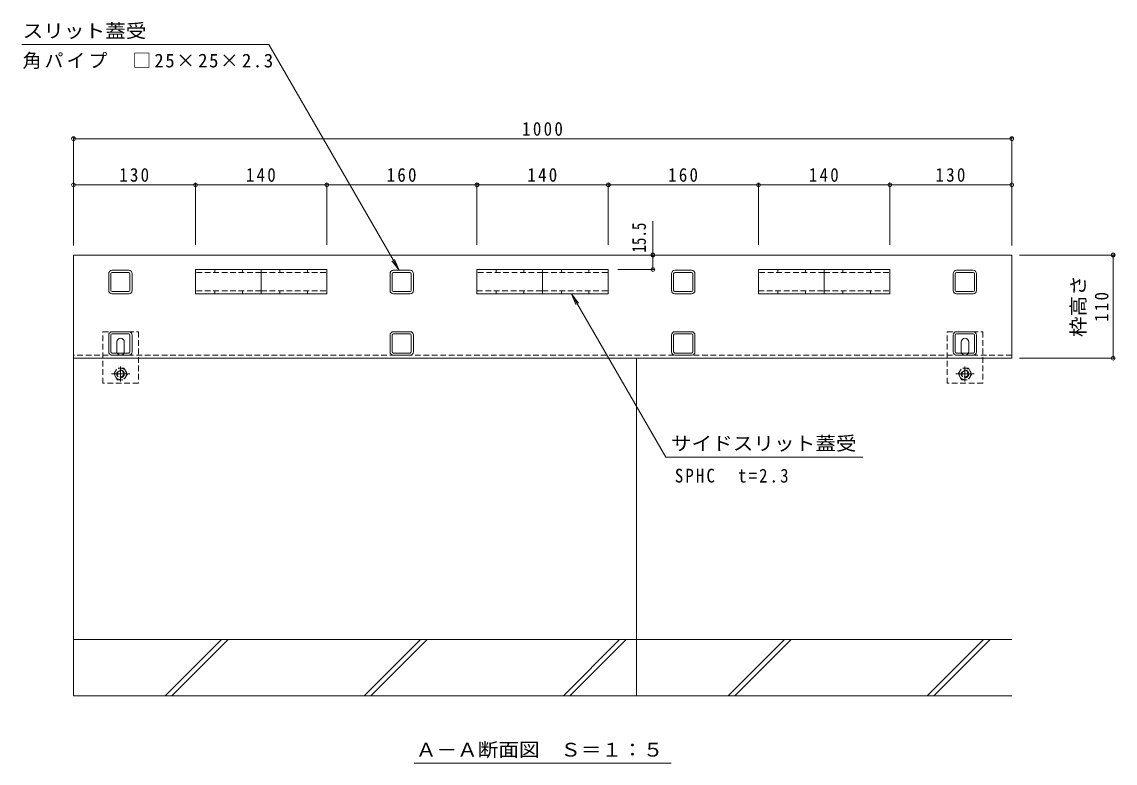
# Model space of a CAD drawing. Units: millimetres at full size, sheet at 1:5. Extents: x -1311 to 1966, y -1318 to 1367.
# Drawn here: x -1304 to -139, y -1057 to -266 of the extents above; entities that cross this region are included whole.
import ezdxf
from ezdxf.enums import TextEntityAlignment as Align

# ---------------------------------------------------------------- set-up
doc = ezdxf.new("R2010")
doc.units = ezdxf.units.MM
doc.header["$LTSCALE"] = 5
doc.header["$PDMODE"] = 32
doc.header["$PDSIZE"] = 4
doc.linetypes.add('CHAIN1', pattern=[8, 5, -1, 1, -1])
doc.linetypes.add('DASHED1', pattern=[1.8, 1.2, -0.6])
for name, color, linetype, lineweight in [('4-0_通り芯', 7, 'Continuous', 9), ('4-3_寸法', 7, 'DASHED1', 9), ('4-4_文字', 7, 'Continuous', 9), ('4-5_建具', 7, 'Continuous', 9), ('4-F_断熱材', 6, 'Continuous', 5)]:
    doc.layers.add(name, color=color, linetype=linetype, lineweight=lineweight)
doc.styles.add('ＭＳ ゴシック', font='')
doc.styles.get('ＭＳ ゴシック').set_extended_font_data('MS Gothic')

msp = doc.modelspace()

# ---------------------------------------------------------------- linework, layer by layer
at = {"layer": '4-0_通り芯'}
for p, q in [((-1249.254, -624.718), (-1249.254, -514.718)), ((-249.254, -514.718), (-1249.254, -514.718)), ((-249.254, -624.718), (-249.254, -514.718)), ((-1211.754, -552.418), (-1211.754, -534.618)), ((-1209.454, -552.418), (-1209.454, -534.618)), ((-1208.154, -531.018), (-1190.354, -531.018)), ((-1208.154, -533.318), (-1190.354, -533.318)), ((-1189.054, -552.418), (-1189.054, -534.618)), ((-1186.754, -534.618), (-1186.754, -552.418)), ((-911.914, -552.418), (-911.914, -534.618)), ((-909.614, -552.418), (-909.614, -534.618)), ((-908.314, -531.018), (-890.514, -531.018)), ((-908.314, -533.318), (-890.514, -533.318)), ((-889.214, -552.418), (-889.214, -534.618)), ((-886.914, -534.618), (-886.914, -552.418)), ((-611.914, -552.418), (-611.914, -534.618)), ((-609.614, -552.418), (-609.614, -534.618)), ((-608.314, -531.018), (-590.514, -531.018)), ((-608.314, -533.318), (-590.514, -533.318)), ((-589.214, -552.418), (-589.214, -534.618)), ((-586.914, -534.618), (-586.914, -552.418)), ((-311.754, -552.418), (-311.754, -534.618)), ((-309.454, -552.418), (-309.454, -534.618)), ((-308.154, -531.018), (-290.354, -531.018)), ((-308.154, -533.318), (-290.354, -533.318)), ((-289.054, -552.418), (-289.054, -534.618)), ((-286.754, -534.618), (-286.754, -552.418)), ((-1208.154, -553.718), (-1190.354, -553.718)), ((-1208.154, -556.018), (-1190.354, -556.018)), ((-908.314, -553.718), (-890.514, -553.718)), ((-890.514, -556.018), (-908.314, -556.018)), ((-608.314, -553.718), (-590.514, -553.718)), ((-590.514, -556.018), (-608.314, -556.018)), ((-308.154, -553.718), (-290.354, -553.718)), ((-308.154, -556.018), (-290.354, -556.018)), ((-1211.754, -617.918), (-1211.754, -600.118)), ((-1209.454, -617.918), (-1209.454, -600.118)), ((-1208.154, -596.518), (-1190.354, -596.518)), ((-1208.154, -598.818), (-1190.354, -598.818)), ((-1189.054, -617.918), (-1189.054, -600.118)), ((-1186.754, -600.118), (-1186.754, -617.918)), ((-911.914, -617.918), (-911.914, -600.118)), ((-909.614, -617.918), (-909.614, -600.118)), ((-908.314, -596.518), (-890.514, -596.518)), ((-908.314, -598.818), (-890.514, -598.818)), ((-889.214, -617.918), (-889.214, -600.118)), ((-886.914, -600.118), (-886.914, -617.918)), ((-611.914, -617.918), (-611.914, -600.118)), ((-609.614, -617.918), (-609.614, -600.118)), ((-608.314, -596.518), (-590.514, -596.518)), ((-608.314, -598.818), (-590.514, -598.818)), ((-589.214, -617.918), (-589.214, -600.118)), ((-586.914, -600.118), (-586.914, -617.918)), ((-311.754, -617.918), (-311.754, -600.118)), ((-309.454, -617.918), (-309.454, -600.118)), ((-308.154, -596.518), (-290.354, -596.518)), ((-308.154, -598.818), (-290.354, -598.818)), ((-289.054, -617.918), (-289.054, -600.118)), ((-286.754, -600.118), (-286.754, -617.918)), ((-1203.094, -617.518), (-1203.094, -607.518)), ((-1195.094, -617.518), (-1195.094, -607.518)), ((-303.094, -617.518), (-303.094, -607.518)), ((-295.094, -617.518), (-295.094, -607.518)), ((-249.254, -624.718), (-1249.254, -624.718)), ((-1208.154, -619.218), (-1190.354, -619.218)), ((-1190.354, -621.518), (-1208.154, -621.518)), ((-908.314, -619.218), (-890.514, -619.218)), ((-890.514, -621.518), (-908.314, -621.518)), ((-608.314, -619.218), (-590.514, -619.218)), ((-590.514, -621.518), (-608.314, -621.518)), ((-308.154, -619.218), (-290.354, -619.218)), ((-290.354, -621.518), (-308.154, -621.518))]:
    msp.add_line(p, q, dxfattribs=at)
at = {"layer": '4-0_通り芯', "linetype": 'DASHED1'}
for p, q in [((-1180.094, -596.518), (-1180.094, -651.518)), ((-318.094, -596.518), (-280.094, -596.518)), ((-318.094, -651.518), (-318.094, -596.518)), ((-280.094, -596.518), (-280.094, -651.518)), ((-249.254, -621.518), (-1249.254, -621.518)), ((-1180.094, -651.518), (-1218.094, -651.518)), ((-280.094, -651.518), (-318.094, -651.518))]:
    msp.add_line(p, q, dxfattribs=at)
at = {"layer": '4-0_通り芯', "color": 2, "linetype": 'DASHED1'}
for p, q in [((-1195.494, -635.283), (-1202.694, -635.283)), ((-1195.494, -635.283), (-1191.894, -641.518)), ((-306.294, -641.518), (-302.694, -635.283)), ((-295.494, -635.283), (-302.694, -635.283)), ((-295.494, -635.283), (-291.894, -641.518)), ((-1202.694, -647.754), (-1195.494, -647.754)), ((-1191.894, -641.518), (-1195.494, -647.754)), ((-302.694, -647.754), (-306.294, -641.518)), ((-302.694, -647.754), (-295.494, -647.754)), ((-291.894, -641.518), (-295.494, -647.754))]:
    msp.add_line(p, q, dxfattribs=at)
at = {"layer": '4-0_通り芯', "color": 2, "linetype": 'CHAIN1'}
for p, q in [((-1199.094, -633.542), (-1199.094, -649.494)), ((-299.094, -633.542), (-299.094, -649.494)), ((-1189.244, -641.518), (-1208.944, -641.518)), ((-289.244, -641.518), (-308.944, -641.518))]:
    msp.add_line(p, q, dxfattribs=at)
at = {"layer": '4-0_通り芯', "linetype": 'DASHED1'}
msp.add_lwpolyline([(-1218.094, -651.518), (-1218.094, -596.518), (-1180.094, -596.518)], dxfattribs=at)
at = {"layer": '4-0_通り芯', "color": 2, "linetype": 'DASHED1'}
msp.add_lwpolyline([(-1202.694, -647.754), (-1206.294, -641.518), (-1202.694, -635.283)], dxfattribs=at)
for centre, radius in [((-1199.094, -641.518), 6.235), ((-1199.094, -641.518), 4), ((-1199.094, -641.518), 3.323), ((-299.094, -641.518), 6.235), ((-299.094, -641.518), 4), ((-299.094, -641.518), 3.323)]:
    msp.add_circle(centre, radius, dxfattribs=at)
at = {"layer": '4-0_通り芯'}
for centre, radius, start, end in [((-1208.154, -534.618), 3.6, 90, 180), ((-1208.154, -534.618), 1.3, 90, 180), ((-1190.354, -534.618), 3.6, 0, 90), ((-1190.354, -534.618), 1.3, 0, 90), ((-908.314, -534.618), 3.6, 90, 180), ((-908.314, -534.618), 1.3, 90, 180), ((-890.514, -534.618), 3.6, 0, 90), ((-890.514, -534.618), 1.3, 0, 90), ((-608.314, -534.618), 3.6, 90, 180), ((-608.314, -534.618), 1.3, 90, 180), ((-590.514, -534.618), 3.6, 0, 90), ((-590.514, -534.618), 1.3, 0, 90), ((-308.154, -534.618), 3.6, 90, 180), ((-308.154, -534.618), 1.3, 90, 180), ((-290.354, -534.618), 3.6, 0, 90), ((-290.354, -534.618), 1.3, 0, 90), ((-1208.154, -552.418), 3.6, 180, 270), ((-1208.154, -552.418), 1.3, 180, 270), ((-1190.354, -552.418), 1.3, 270, 0), ((-1190.354, -552.418), 3.6, 270, 0), ((-908.314, -552.418), 3.6, 180, 270), ((-908.314, -552.418), 1.3, 180, 270), ((-890.514, -552.418), 1.3, 270, 0), ((-890.514, -552.418), 3.6, 270, 0), ((-608.314, -552.418), 3.6, 180, 270), ((-608.314, -552.418), 1.3, 180, 270), ((-590.514, -552.418), 1.3, 270, 0), ((-590.514, -552.418), 3.6, 270, 0), ((-308.154, -552.418), 3.6, 180, 270), ((-308.154, -552.418), 1.3, 180, 270), ((-290.354, -552.418), 1.3, 270, 0), ((-290.354, -552.418), 3.6, 270, 0), ((-1208.154, -600.118), 3.6, 90, 180), ((-1208.154, -600.118), 1.3, 90, 180), ((-1199.094, -607.518), 4, 90, 180), ((-1199.094, -607.518), 4, 0, 90), ((-1190.354, -600.118), 3.6, 0, 90), ((-1190.354, -600.118), 1.3, 0, 90), ((-908.314, -600.118), 3.6, 90, 180), ((-908.314, -600.118), 1.3, 90, 180), ((-890.514, -600.118), 3.6, 0, 90), ((-890.514, -600.118), 1.3, 0, 90), ((-608.314, -600.118), 3.6, 90, 180), ((-608.314, -600.118), 1.3, 90, 180), ((-590.514, -600.118), 3.6, 0, 90), ((-590.514, -600.118), 1.3, 0, 90), ((-308.154, -600.118), 3.6, 90, 180), ((-308.154, -600.118), 1.3, 90, 180), ((-299.094, -607.518), 4, 90, 180), ((-299.094, -607.518), 4, 0, 90), ((-290.354, -600.118), 3.6, 0, 90), ((-290.354, -600.118), 1.3, 0, 90), ((-1199.094, -617.518), 4, 180, 205.15066), ((-1199.094, -617.518), 4, 334.84934, 0), ((-299.094, -617.518), 4, 180, 205.15066), ((-299.094, -617.518), 4, 334.84934, 0), ((-1208.154, -617.918), 3.6, 180, 270), ((-1208.154, -617.918), 1.3, 180, 270), ((-1190.354, -617.918), 1.3, 270, 0), ((-1190.354, -617.918), 3.6, 270, 0), ((-908.314, -617.918), 3.6, 180, 270), ((-908.314, -617.918), 1.3, 180, 270), ((-890.514, -617.918), 1.3, 270, 0), ((-890.514, -617.918), 3.6, 270, 0), ((-608.314, -617.918), 3.6, 180, 270), ((-608.314, -617.918), 1.3, 180, 270), ((-590.514, -617.918), 1.3, 270, 0), ((-590.514, -617.918), 3.6, 270, 0), ((-308.154, -617.918), 3.6, 180, 270), ((-308.154, -617.918), 1.3, 180, 270), ((-290.354, -617.918), 3.6, 270, 0), ((-290.354, -617.918), 1.3, 270, 0)]:
    msp.add_arc(centre, radius, start, end, dxfattribs=at)
at = {"layer": '4-0_通り芯', "linetype": 'DASHED1'}
for centre, start, end in [((-1199.094, -617.518), 205.15066, 270), ((-1199.094, -617.518), 270, 334.84934), ((-299.094, -617.518), 205.15066, 270), ((-299.094, -617.518), 270, 334.84934)]:
    msp.add_arc(centre, 4, start, end, dxfattribs=at)
at = {"layer": '4-3_寸法', "linetype": 'Continuous'}
for p, q in [((-1049.254, -530.218), (-1119.254, -530.218)), ((-1119.254, -530.218), (-1119.254, -556.018)), ((-1049.254, -556.018), (-1049.254, -530.218)), ((-979.254, -530.218), (-1049.254, -530.218)), ((-1049.254, -556.018), (-1049.254, -530.218)), ((-979.254, -530.218), (-979.254, -556.018)), ((-749.254, -530.218), (-819.254, -530.218)), ((-819.254, -556.018), (-819.254, -530.218)), ((-749.254, -556.018), (-749.254, -530.218)), ((-679.254, -530.218), (-749.254, -530.218)), ((-749.254, -556.018), (-749.254, -530.218)), ((-679.254, -530.218), (-679.254, -556.018)), ((-449.254, -530.218), (-519.254, -530.218)), ((-519.254, -556.018), (-519.254, -530.218)), ((-449.254, -556.018), (-449.254, -530.218)), ((-379.254, -530.218), (-449.254, -530.218)), ((-449.254, -556.018), (-449.254, -530.218)), ((-379.254, -530.218), (-379.254, -556.018)), ((-1049.254, -556.018), (-1119.254, -556.018)), ((-1049.254, -556.018), (-979.254, -556.018)), ((-749.254, -556.018), (-819.254, -556.018)), ((-749.254, -556.018), (-679.254, -556.018)), ((-449.254, -556.018), (-519.254, -556.018)), ((-449.254, -556.018), (-379.254, -556.018))]:
    msp.add_line(p, q, dxfattribs=at)
at = {"layer": '4-3_寸法'}
for p, q in [((-1118.874, -530.218), (-1119.254, -530.218)), ((-1049.254, -533.218), (-1119.254, -533.218)), ((-1098.654, -533.218), (-1098.654, -530.218)), ((-1069.254, -533.218), (-1069.254, -530.218)), ((-1049.254, -533.218), (-979.254, -533.218)), ((-1029.254, -533.218), (-1029.254, -530.218)), ((-999.854, -533.218), (-999.854, -530.218)), ((-749.254, -533.218), (-819.254, -533.218)), ((-798.654, -533.218), (-798.654, -530.218)), ((-769.254, -533.218), (-769.254, -530.218)), ((-749.254, -533.218), (-679.254, -533.218)), ((-729.254, -533.218), (-729.254, -530.218)), ((-699.854, -533.218), (-699.854, -530.218)), ((-449.254, -533.218), (-519.254, -533.218)), ((-498.654, -533.218), (-498.654, -530.218)), ((-469.254, -533.218), (-469.254, -530.218)), ((-449.254, -533.218), (-379.254, -533.218)), ((-429.254, -533.218), (-429.254, -530.218)), ((-399.854, -533.218), (-399.854, -530.218)), ((-1049.254, -553.018), (-1119.254, -553.018)), ((-1098.654, -556.018), (-1098.654, -553.018)), ((-1069.254, -556.018), (-1069.254, -553.018)), ((-1049.254, -553.018), (-979.254, -553.018)), ((-1029.254, -556.018), (-1029.254, -553.018)), ((-999.854, -556.018), (-999.854, -553.018)), ((-819.254, -553.018), (-749.254, -553.018)), ((-798.654, -556.018), (-798.654, -553.018)), ((-769.254, -556.018), (-769.254, -553.018)), ((-749.254, -553.018), (-679.254, -553.018)), ((-729.254, -556.018), (-729.254, -553.018)), ((-699.854, -556.018), (-699.854, -553.018)), ((-519.254, -553.018), (-449.254, -553.018)), ((-498.654, -556.018), (-498.654, -553.018)), ((-469.254, -556.018), (-469.254, -553.018)), ((-449.254, -553.018), (-379.254, -553.018)), ((-429.254, -556.018), (-429.254, -553.018)), ((-399.854, -556.018), (-399.854, -553.018))]:
    msp.add_line(p, q, dxfattribs=at)
at = {"layer": '4-4_文字'}
for p, q in [((-1249.254, -389.226), (-1249.254, -504.718)), ((-1249.254, -390.726), (-249.254, -390.726)), ((-249.254, -389.226), (-249.254, -504.718)), ((-1249.254, -438.306), (-1249.254, -504.718)), ((-1249.254, -439.806), (-1119.254, -439.806)), ((-1119.254, -438.306), (-1119.254, -503.866)), ((-1119.254, -439.806), (-979.254, -439.806)), ((-979.254, -438.306), (-979.254, -503.866)), ((-979.254, -439.806), (-819.254, -439.806)), ((-819.254, -438.306), (-819.254, -503.866)), ((-819.254, -439.806), (-679.254, -439.806)), ((-679.254, -438.306), (-679.254, -503.866)), ((-679.254, -439.806), (-519.254, -439.806)), ((-519.254, -438.306), (-519.254, -503.866)), ((-519.254, -439.806), (-379.254, -439.806)), ((-379.254, -438.306), (-379.254, -503.866)), ((-379.254, -439.806), (-249.254, -439.806)), ((-249.254, -438.306), (-249.254, -504.718)), ((-631.846, -514.718), (-631.846, -478.756)), ((-631.846, -530.218), (-631.846, -514.718)), ((-139.566, -514.718), (-240.921, -514.718)), ((-139.566, -514.718), (-240.921, -514.718)), ((-141.066, -514.718), (-141.066, -624.718)), ((-630.346, -530.218), (-669.254, -530.218)), ((-139.566, -624.718), (-240.921, -624.718))]:
    msp.add_line(p, q, dxfattribs=at)
for p in [(-1249.254, -390.726), (-249.254, -390.726), (-1249.254, -439.806), (-1119.254, -439.806), (-979.254, -439.806), (-819.254, -439.806), (-679.254, -439.806), (-519.254, -439.806), (-379.254, -439.806), (-249.254, -439.806), (-631.846, -514.718), (-141.066, -514.718), (-631.846, -530.218), (-141.066, -624.718)]:
    msp.add_point(p, dxfattribs=at)
at = {"layer": '4-5_建具'}
for p, q in [((-1041.229, -290.388), (-1304.306, -290.388)), ((-902.301, -531.018), (-1041.229, -290.388)), ((-902.301, -531.018), (-909.91, -521.101)), ((-902.301, -531.018), (-907.084, -519.47)), ((-718.663, -556.018), (-617.954, -730.36)), ((-718.663, -556.018), (-713.88, -567.567)), ((-718.663, -556.018), (-711.054, -565.935)), ((-408.111, -730.36), (-617.954, -730.36)), ((-886.212, -1056.54), (-612.296, -1056.54))]:
    msp.add_line(p, q, dxfattribs=at)
at = {"layer": '4-F_断熱材'}
for p, q in [((-1249.254, -624.718), (-1249.254, -984.718)), ((-249.254, -924.718), (-1249.254, -924.718)), ((-1151.442, -984.718), (-1091.442, -924.718)), ((-1144.371, -984.718), (-1084.371, -924.718)), ((-939.31, -984.718), (-879.31, -924.718)), ((-932.239, -984.718), (-872.239, -924.718)), ((-727.178, -984.718), (-667.178, -924.718)), ((-720.107, -984.718), (-660.107, -924.718)), ((-551.442, -984.718), (-491.442, -924.718)), ((-544.371, -984.718), (-484.371, -924.718)), ((-339.31, -984.718), (-279.31, -924.718)), ((-332.239, -984.718), (-272.239, -924.718)), ((-1249.254, -984.718), (-649.254, -984.718))]:
    msp.add_line(p, q, dxfattribs=at)
msp.add_lwpolyline([(-649.254, -624.718), (-649.254, -984.718), (-249.254, -984.718)], dxfattribs=at)

# ---------------------------------------------------------------- texts
at = {"layer": '4-4_文字', "color": 2, "style": 'ＭＳ ゴシック'}
for s, width, p in [('15.5', 0.8, (-634.846, -512.112)), ('枠高さ', 1.1, (-166.72, -602.218))]:
    msp.add_text(s, height=14.66, rotation=90, dxfattribs=dict(at, width=width)).set_placement(p, align=Align.BOTTOM_LEFT)
at = {"layer": '4-4_文字', "color": 2, "char_height": 14.66, "attachment_point": 7, "style": 'ＭＳ ゴシック'}
for s, insert in [('\\T1.28;\\W0.9;1000', (-771.129, -387.726)), ('\\T1.27;\\W0.9;130', (-1200.504, -436.806)), ('\\T1.27;\\W0.9;140', (-1065.504, -436.806)), ('\\T1.27;\\W0.9;160', (-915.504, -436.806)), ('\\T1.27;\\W0.9;140', (-765.504, -436.806)), ('\\T1.27;\\W0.9;160', (-615.504, -436.806)), ('\\T1.27;\\W0.9;140', (-465.504, -436.806)), ('\\T1.27;\\W0.9;130', (-330.504, -436.806))]:
    msp.add_mtext(s, dxfattribs=dict(at, insert=insert))
at = {"layer": '4-4_文字', "color": 2, "insert": (-146.066, -585.968), "char_height": 14.66, "attachment_point": 7, "rotation": 90, "style": 'ＭＳ ゴシック'}
msp.add_mtext('\\T1.27;\\W0.9;110', dxfattribs=at)
at = {"layer": '4-5_建具', "color": 2, "style": 'ＭＳ ゴシック', "width": 1.1}
for s, p in [('スリット蓋受', (-1303.491, -287.388)), ('サイドスリット蓋受', (-612.611, -727.36)), ('Ａ－Ａ断面図\u3000Ｓ＝１：５', (-884.44, -1053.958))]:
    msp.add_text(s, height=14.66, dxfattribs=at).set_placement(p, align=Align.BOTTOM_LEFT)
at = {"layer": '4-5_建具', "color": 2, "char_height": 14.66, "attachment_point": 7, "style": 'ＭＳ ゴシック'}
for s, insert in [('\\T1.17;角パイプ\u3000□25×25×2.3', (-1303.491, -316.395)), ('\\T1.25;\\W0.9;SPHC\u3000t=2.3', (-608.342, -757.559))]:
    msp.add_mtext(s, dxfattribs=dict(at, insert=insert))

doc.saveas('drawing.dxf')
